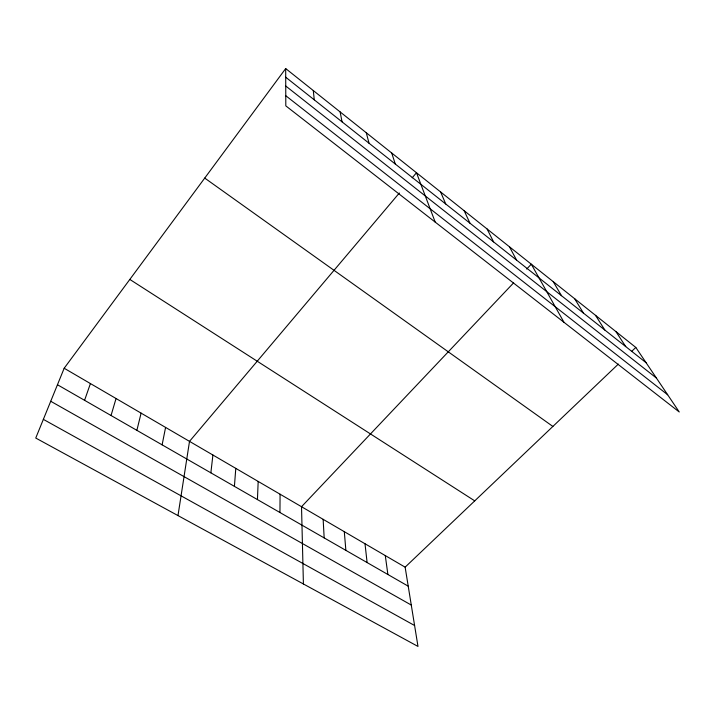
<?xml version="1.0" encoding="UTF-8"?>
<svg xmlns="http://www.w3.org/2000/svg" width="715" height="715" viewBox="0 0 715 715"><rect width="100%" height="100%" fill="white"/><g stroke="black" fill="none" stroke-linecap="round" stroke-linejoin="round"><path stroke-width="1.07" d="M279.949 512.512L280.083 494.208M257.436 499.588L258.178 481.427M234.413 486.361L235.789 468.37M210.862 472.838L212.909 455.017M177.99 515.595L189.511 441.37L399.345 193.005M162.117 444.846L165.585 427.409M136.878 430.35L141.105 413.127M111.04 415.513L116.053 398.514M84.576 400.311L90.421 383.562M64.171 368.252L35.75 438.045L417.989 646.44L405.137 567.165L64.171 368.252L285.687 68.56L635.814 347.436L679.25 411.983L285.803 105.865L285.687 68.56M412.197 177.803L416.479 172.735L435.212 222.115M513.629 282.845L301.524 506.721L303.41 583.976M526.687 269.055L531.299 264.193L563.974 322.286M405.137 567.165L618.341 364.087M631.837 351.217L635.814 347.436M43.356 419.365L414.602 625.527M50.729 401.276L411.286 605.06M57.459 384.742L408.22 586.175M129.826 279.431L474.733 500.866M204.731 178.089L552.865 426.444M285.768 95.721L667.658 394.76M285.741 86.006L656.415 378.047M285.714 77.22L646.11 362.737M615.91 331.59L625.741 346.605M595.524 315.351L604.872 330.071M574.646 298.718L583.467 313.116M553.24 281.665L561.516 295.724M509.473 246.8L516.579 260.117M487.094 228.979L493.573 241.893M464.151 210.702L469.97 223.196M440.619 191.96L445.74 203.998M391.695 152.992L395.306 164.048M366.259 132.731L369.047 143.241M340.126 111.915L342.047 121.845M385.287 555.582L387.888 574.502M365.007 543.758L367.108 562.571M313.286 90.537L314.278 99.85M344.299 531.674L345.872 550.371M323.144 519.331L324.172 537.903"/></g></svg>
